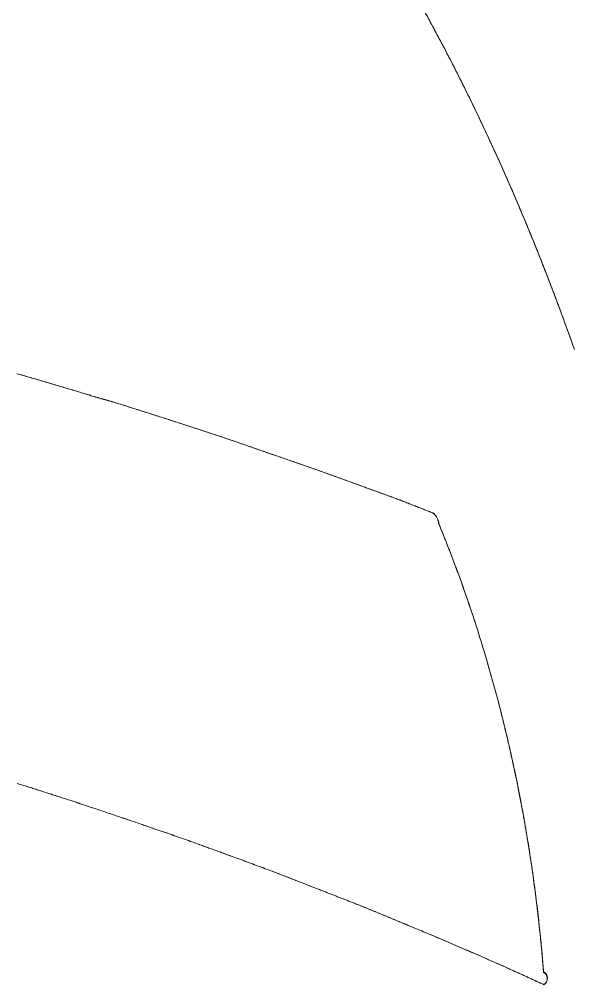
# Model space of a CAD drawing. Header units: millimetres. Extents: x 8533 to 164433, y 5768 to 115327.
# Drawn here: x 57115.1 to 57148.9, y 107804.6 to 107863.5 of the extents above; entities that cross this region are included whole.
import ezdxf

# ---------------------------------------------------------------- set-up
doc = ezdxf.new("R2010")
doc.units = ezdxf.units.MM
doc.header["$LTSCALE"] = 250
doc.layers.add('06_G-ENP_심볼', color=3, linetype='Continuous')
doc.layers.add('G-ENP', color=1, linetype='Continuous')

# ---------------------------------------------------------------- blocks, each defined once
blk = doc.blocks.new('zw$82BC')
at = {"layer": 'G-ENP', "color": 8, "lineweight": 0}
for p, q in [((17.65647, 92.99758), (17.65733, 92.99733)), ((17.81117, 92.62505), (17.81321, 92.62426)), ((17.81329, 92.62423), (17.81125, 92.62502)), ((17.84027, 92.6137), (17.8417, 92.61314))]:
    blk.add_line(p, q, dxfattribs=at)
for centre, radius, start, end in [((16.64005, 92.59819), 1.44214, 28.66005, 30.13234), ((16.63788, 92.59697), 1.44463, 28.60567, 30.07627), ((16.58089, 92.56584), 1.50957, 27.23164, 28.66029), ((16.57861, 92.56464), 1.51215, 27.17884, 28.6059), ((16.51903, 92.534), 1.57914, 25.84475, 27.23187), ((16.51666, 92.53282), 1.5818, 25.79347, 27.17908), ((16.4546, 92.50279), 1.65074, 24.49732, 25.84498), ((16.45214, 92.50163), 1.65346, 24.44749, 25.7937), ((16.38773, 92.47231), 1.72423, 23.18737, 24.49755), ((16.38517, 92.47118), 1.72703, 23.1389, 24.44772), ((16.31854, 92.44266), 1.7995, 21.91293, 23.18759), ((16.3159, 92.44157), 1.80236, 21.86577, 23.13912), ((16.2472, 92.41396), 1.8764, 20.67215, 21.91315), ((16.24448, 92.4129), 1.87932, 20.62621, 21.86598), ((16.17384, 92.38627), 1.95481, 19.46321, 20.67235), ((16.17105, 92.38525), 1.95778, 19.41844, 20.62641), ((16.66199, 89.78723), 3.36063, 73.9102, 73.99226), ((16.66104, 89.78394), 3.36405, 73.90717, 73.98914), ((16.63604, 89.69729), 3.45423, 73.8304, 73.9102), ((16.63504, 89.69382), 3.45785, 73.82745, 73.90717), ((16.60847, 89.60219), 3.55325, 73.75285, 73.8304), ((16.6074, 89.59851), 3.55708, 73.74998, 73.82745), ((16.57912, 89.50146), 3.65817, 73.67755, 73.75285), ((16.57798, 89.49756), 3.66223, 73.67477, 73.74998), ((16.54781, 89.39457), 3.76954, 73.60451, 73.67755), ((16.5466, 89.39044), 3.77386, 73.60181, 73.67477), ((16.51438, 89.28094), 3.888, 73.53372, 73.60451), ((16.51308, 89.27653), 3.89259, 73.53111, 73.60181), ((16.4786, 89.15987), 4.01424, 73.46519, 73.53372), ((16.4772, 89.15518), 4.01914, 73.46266, 73.53111), ((16.44022, 89.03062), 4.14907, 73.39892, 73.46519), ((16.43873, 89.02559), 4.15431, 73.39647, 73.46266), ((16.39898, 88.89229), 4.29342, 73.3349, 73.39892), ((16.39737, 88.8869), 4.29904, 73.33254, 73.39647), ((16.35456, 88.74388), 4.44834, 73.27314, 73.3349), ((16.35282, 88.73809), 4.45437, 73.27087, 73.33254), ((16.30657, 88.58422), 4.61504, 73.21364, 73.27314), ((16.3047, 88.57799), 4.62155, 73.21145, 73.27087), ((16.25461, 88.41197), 4.79496, 73.1564, 73.21364), ((16.25258, 88.40524), 4.80199, 73.1543, 73.21145), ((17.7099, 93.21246), 0.22128, 252.67433, 253.6983), ((17.70765, 93.20479), 0.21328, 252.68502, 253.70816), ((17.45769, 92.32919), 0.6973, 74.10572, 74.17988), ((17.45692, 92.32646), 0.70014, 74.10309, 74.17696), ((17.43493, 92.24926), 0.78041, 74.03935, 74.10574), ((17.43398, 92.24594), 0.78386, 74.03701, 74.10311), ((17.40676, 92.15075), 0.88287, 73.98061, 74.03937), ((17.40557, 92.1466), 0.88719, 73.97855, 74.03702), ((17.37086, 92.02571), 1.01296, 73.92938, 73.98062), ((17.36932, 92.02035), 1.01854, 73.9276, 73.97857), ((17.32337, 91.86088), 1.18449, 73.88556, 73.92939), ((17.32129, 91.85366), 1.19201, 73.88406, 73.92761), ((17.25736, 91.63237), 1.42235, 73.84908, 73.88557), ((17.25437, 91.62205), 1.4331, 73.84786, 73.88407), ((17.15889, 91.29235), 1.77634, 73.8199, 73.84909), ((17.15423, 91.2763), 1.79306, 73.81895, 73.84786), ((16.99544, 90.72905), 2.36287, 73.798, 73.8199), ((16.98717, 90.70056), 2.39254, 73.79732, 73.81895), ((16.66925, 89.60644), 3.53191, 73.78337, 73.798), ((16.65054, 89.54206), 3.59895, 73.78297, 73.79732), ((15.68879, 86.23533), 7.04271, 73.776055, 73.783369), ((15.6121, 85.97171), 7.31726, 73.775923, 73.782962), ((61.58034, 243.94753), 157.21067, 253.7759158, 253.7762424), ((19.56497, 99.55323), 6.82781, 253.776086, 253.783577), ((19.49568, 99.31504), 6.57974, 253.776232, 253.784004), ((18.60376, 96.24826), 3.3859, 253.78356, 253.7986), ((18.58597, 96.18708), 3.32218, 253.78399, 253.79931), ((18.28122, 95.13816), 2.22989, 253.79859, 253.82131), ((18.27322, 95.11063), 2.20122, 253.7993, 253.82231), ((18.11915, 94.57956), 1.64825, 253.82129, 253.85185), ((18.11462, 94.56392), 1.63197, 253.82229, 253.85315), ((18.02143, 94.24205), 1.29688, 253.85183, 253.89043), ((18.01851, 94.23195), 1.28637, 253.85313, 253.89204), ((17.95593, 94.01527), 1.06083, 253.89041, 253.93728), ((17.95389, 94.00819), 1.05346, 253.89201, 253.9392), ((17.63709, 92.90898), 0.09049, 72.51461, 73.75036), ((17.63486, 92.90152), 0.09828, 72.45806, 73.69806), ((16.1668, 88.18673), 5.03633, 72.63946, 72.70239), ((16.16826, 88.19141), 5.03144, 72.63707, 72.70006), ((16.20481, 88.30833), 4.90894, 72.57495, 72.63946), ((16.20621, 88.31277), 4.90428, 72.5725, 72.63707), ((16.24115, 88.42409), 4.7876, 72.50884, 72.57495), ((16.24248, 88.42833), 4.78316, 72.50633, 72.5725), ((16.27592, 88.53443), 4.67191, 72.44115, 72.50884), ((16.2772, 88.53847), 4.66767, 72.43857, 72.50633), ((16.30923, 88.6397), 4.5615, 72.37186, 72.44115), ((16.31045, 88.64356), 4.55745, 72.36922, 72.43857), ((16.34118, 88.74023), 4.45601, 72.30097, 72.37186), ((16.34235, 88.74392), 4.45215, 72.29828, 72.36922), ((16.37184, 88.83633), 4.35515, 72.22849, 72.30097), ((16.37297, 88.83985), 4.35145, 72.22574, 72.29828), ((16.4013, 88.92826), 4.25861, 72.15441, 72.22849), ((16.40239, 88.93163), 4.25507, 72.1516, 72.22574), ((16.42964, 89.01628), 4.16614, 72.07874, 72.15441), ((16.43068, 89.01951), 4.16275, 72.07587, 72.1516), ((16.45692, 89.10062), 4.0775, 72.00147, 72.07874), ((16.45792, 89.10372), 4.07424, 71.99854, 72.07587), ((16.4832, 89.1815), 3.99245, 71.9226, 72.00147), ((16.48417, 89.18447), 3.98933, 71.91961, 71.99854), ((16.50853, 89.25912), 3.9108, 71.84213, 71.9226), ((16.50947, 89.26198), 3.9078, 71.83908, 71.91961), ((16.53298, 89.33367), 3.83235, 71.76006, 71.84213), ((16.53388, 89.33641), 3.82947, 71.75695, 71.83908), ((16.55659, 89.4053), 3.75693, 71.67639, 71.76006), ((16.55746, 89.40793), 3.75415, 71.67322, 71.75695), ((16.5794, 89.47418), 3.68437, 71.59113, 71.67639), ((16.58024, 89.47671), 3.6817, 71.58789, 71.67322), ((16.60146, 89.54046), 3.61452, 71.50426, 71.59113), ((16.60227, 89.5429), 3.61195, 71.50097, 71.58789), ((16.6228, 89.60426), 3.54724, 71.41579, 71.50426), ((16.62359, 89.60661), 3.54476, 71.41244, 71.50097), ((17.66358, 92.69432), 0.28662, 70.86907, 71.758), ((17.66613, 92.70167), 0.27884, 70.85801, 71.74029), ((18.07794, 93.87135), 0.96123, 250.52756, 250.61064), ((18.07942, 93.87554), 0.96567, 250.53087, 250.61355), ((18.12306, 93.99956), 1.09714, 250.61065, 250.68321), ((18.12502, 94.00514), 1.10306, 250.61357, 250.68573), ((18.18432, 94.17432), 1.28233, 250.68323, 250.74513), ((18.18705, 94.18212), 1.29059, 250.68575, 250.74725), ((18.27219, 94.42587), 1.54878, 250.74515, 250.79627), ((18.27623, 94.43747), 1.56106, 250.74726, 250.79797), ((18.4087, 94.8178), 1.9638, 250.79628, 250.8365), ((18.41531, 94.83679), 1.98391, 250.79799, 250.83779), ((18.64954, 95.51081), 2.69747, 250.83651, 250.86573), ((18.66221, 95.54731), 2.7361, 250.83781, 250.86661), ((19.18782, 97.06229), 4.33968, 250.86573, 250.88386), ((19.22127, 97.15875), 4.44178, 250.86662, 250.88432), ((21.46185, 103.6233), 11.2836, 250.883867, 250.890825), ((21.69914, 104.30807), 12.00832, 250.88433, 250.890869), ((11.75366, 75.60225), 18.37156, 70.886564, 70.890831), ((12.29562, 77.16633), 16.71624, 70.886185, 70.890874), ((16.11931, 88.19993), 5.03887, 70.87103, 70.88657), ((16.1632, 88.32652), 4.90489, 70.87023, 70.88619), ((16.81561, 90.20744), 2.91404, 70.84419, 70.87103), ((16.83052, 90.2504), 2.86856, 70.84297, 70.87023), ((17.09977, 91.02548), 2.04805, 70.80604, 70.84419), ((17.1072, 91.04683), 2.02544, 70.80439, 70.84297), ((17.25411, 91.46883), 1.5786, 70.75657, 70.80604), ((17.25854, 91.48154), 1.56514, 70.75449, 70.80439), ((17.35103, 91.74645), 1.28455, 70.6958, 70.75657), ((17.35397, 91.75485), 1.27565, 70.6933, 70.75449), ((17.41751, 91.93626), 1.08343, 70.62375, 70.69579), ((17.41961, 91.94222), 1.07712, 70.62083, 70.69329), ((17.46594, 92.07397), 0.93746, 70.54049, 70.62375), ((17.46751, 92.0784), 0.93276, 70.53715, 70.62083), ((17.50278, 92.17822), 0.82689, 70.44606, 70.54048), ((17.50399, 92.18164), 0.82326, 70.4423, 70.53714), ((17.82898, 93.09696), 0.14804, 250.48595, 251.3556), ((17.83162, 93.10456), 0.15608, 250.52493, 251.39473), ((16.89839, 90.34496), 2.75704, 71.21865, 71.31477), ((16.89831, 90.34474), 2.75727, 71.21505, 71.31116), ((16.89638, 90.33905), 2.76329, 71.12281, 71.21865), ((16.8963, 90.33882), 2.76353, 71.11922, 71.21505), ((16.89426, 90.33285), 2.76984, 71.02725, 71.12281), ((16.89418, 90.33261), 2.77009, 71.02367, 71.11922), ((16.89203, 90.32636), 2.7767, 70.93199, 71.02725), ((16.89194, 90.32611), 2.77696, 70.92842, 71.02367), ((16.88968, 90.31958), 2.78387, 70.83703, 70.93199), ((16.88959, 90.31932), 2.78414, 70.83347, 70.92842), ((16.88723, 90.31251), 2.79135, 70.74237, 70.83703), ((16.88713, 90.31224), 2.79164, 70.73882, 70.83347), ((16.88465, 90.30514), 2.79916, 70.64803, 70.74237), ((16.88455, 90.30486), 2.79946, 70.64449, 70.73882), ((16.88196, 90.29747), 2.80729, 70.55401, 70.64803), ((16.88185, 90.29718), 2.8076, 70.55049, 70.64449), ((16.87914, 90.2895), 2.81575, 70.46032, 70.55401), ((16.87903, 90.28919), 2.81607, 70.45681, 70.55049), ((16.8762, 90.28122), 2.82453, 70.36696, 70.46032), ((16.87609, 90.2809), 2.82487, 70.36346, 70.45681), ((16.87314, 90.27262), 2.83366, 70.27394, 70.36696), ((16.87302, 90.2723), 2.83401, 70.27046, 70.36346), ((16.86994, 90.26372), 2.84312, 70.18128, 70.27394), ((16.86982, 90.26338), 2.84348, 70.1778, 70.27046), ((16.86662, 90.25449), 2.85293, 70.08896, 70.18127), ((16.86649, 90.25414), 2.8533, 70.0855, 70.1778), ((16.86316, 90.24494), 2.86308, 69.99701, 70.08896), ((16.86303, 90.24458), 2.86347, 69.99357, 70.0855), ((16.85957, 90.23507), 2.87359, 69.90543, 69.99701), ((16.85943, 90.23469), 2.87399, 69.902, 69.99357), ((16.85583, 90.22486), 2.88446, 69.81422, 69.90543), ((16.85569, 90.22447), 2.88487, 69.8108, 69.902), ((16.85196, 90.21432), 2.89569, 69.72339, 69.81422), ((16.85181, 90.21392), 2.89612, 69.71999, 69.8108), ((17.93716, 93.1471), 0.23143, 249.32934, 250.21426), ((17.93398, 93.13829), 0.22206, 249.34004, 250.22836), ((12.19416, 76.8356), 17.06156, 70.605341, 70.608988), ((12.61543, 78.03234), 15.79283, 70.605052, 70.608993), ((16.04916, 87.78573), 5.45266, 70.5939, 70.60534), ((16.09403, 87.91314), 5.31758, 70.59331, 70.60505), ((16.77857, 89.85629), 3.25738, 70.5747, 70.59389), ((16.79462, 89.90183), 3.20909, 70.57383, 70.59331), ((17.08791, 90.73348), 2.32724, 70.54779, 70.5747), ((17.0961, 90.75669), 2.30263, 70.54663, 70.57383), ((17.25938, 91.21899), 1.81234, 70.51318, 70.54779), ((17.26435, 91.23304), 1.79744, 70.51173, 70.54663), ((17.36866, 91.5278), 1.48476, 70.47088, 70.51318), ((17.372, 91.53723), 1.47476, 70.46915, 70.51173), ((17.4446, 91.7419), 1.25759, 70.42089, 70.47089), ((17.447, 91.74867), 1.25041, 70.41887, 70.46915), ((17.5006, 91.89935), 1.09048, 70.36319, 70.42089), ((17.50242, 91.90446), 1.08506, 70.36088, 70.41887), ((17.54373, 92.02022), 0.96215, 70.29776, 70.3632), ((17.54516, 92.02422), 0.95791, 70.29515, 70.36088), ((17.57806, 92.11611), 0.8603, 70.22455, 70.29776), ((17.57922, 92.11932), 0.85688, 70.22165, 70.29516), ((17.60613, 92.19416), 0.77735, 70.14353, 70.22456), ((17.60708, 92.19681), 0.77454, 70.14034, 70.22166), ((17.62956, 92.25906), 0.70836, 70.05463, 70.14354), ((17.63037, 92.26128), 0.70599, 70.05114, 70.14034), ((17.64948, 92.31395), 0.64997, 69.95778, 70.05464), ((17.65017, 92.31584), 0.64795, 69.95399, 70.05115), ((17.66667, 92.36106), 0.59982, 69.85289, 69.95779), ((17.66727, 92.3627), 0.59807, 69.8488, 69.954), ((17.68169, 92.402), 0.55621, 69.73989, 69.85291), ((17.68222, 92.40343), 0.55468, 69.73548, 69.84881), ((17.69497, 92.43797), 0.51787, 69.61865, 69.7399), ((17.69543, 92.43923), 0.51652, 69.61393, 69.7355), ((17.70681, 92.46986), 0.48385, 69.48906, 69.61866), ((17.70723, 92.47098), 0.48264, 69.48403, 69.61395), ((18.01984, 93.30617), 0.40912, 249.46772, 249.65828), ((18.02613, 93.32306), 0.42715, 249.47772, 249.6646), ((17.70179, 92.4478), 0.50627, 69.45545, 69.67714), ((17.70116, 92.44611), 0.50808, 69.44754, 69.66843), ((17.68297, 92.39758), 0.55991, 69.25526, 69.45542), ((17.68217, 92.39546), 0.56217, 69.24817, 69.44751), ((17.65898, 92.33424), 0.62763, 69.0769, 69.25524), ((17.65795, 92.33154), 0.63052, 69.07063, 69.24815), ((17.6276, 92.25216), 0.71551, 68.92058, 69.07687), ((17.62623, 92.24861), 0.71932, 68.91515, 69.07061), ((17.58509, 92.1419), 0.83368, 68.7865, 68.92056), ((17.58321, 92.13702), 0.83891, 68.78191, 68.91513), ((17.52473, 91.98639), 1.00049, 68.67482, 68.78649), ((17.52198, 91.97931), 1.00809, 68.67106, 68.78189), ((17.43296, 91.75131), 1.25285, 68.58563, 68.67481), ((17.42859, 91.74013), 1.26485, 68.58272, 68.67105), ((17.27784, 91.35578), 1.67771, 68.51901, 68.58562), ((17.26992, 91.33562), 1.69937, 68.51695, 68.58272), ((16.96197, 90.55313), 2.54028, 68.47499, 68.51901), ((16.94366, 90.50663), 2.59025, 68.47378, 68.51695), ((15.97841, 88.05941), 5.22095, 68.45356, 68.47499), ((15.89951, 87.85946), 5.43591, 68.45319, 68.47378), ((55.41722, 187.94317), 102.16706, 248.453564, 248.4546607), ((39.09814, 146.61183), 57.73068, 248.4531989, 248.4551399), ((19.64812, 97.34832), 4.76657, 248.45467, 248.47821), ((19.58793, 97.19578), 4.60259, 248.45515, 248.47953), ((18.79869, 95.19432), 2.45113, 248.47823, 248.52409), ((18.78269, 95.15371), 2.40749, 248.47955, 248.52624), ((18.50762, 94.45448), 1.6561, 248.52411, 248.59212), ((18.50039, 94.43607), 1.63632, 248.52626, 248.5951), ((18.36118, 94.08097), 1.25491, 248.59214, 248.68211), ((18.3571, 94.07053), 1.24369, 248.59513, 248.68591), ((18.27344, 93.85613), 1.01355, 248.68213, 248.79381), ((18.27083, 93.84943), 1.00636, 248.68594, 248.79842), ((18.21528, 93.70624), 0.85277, 248.79384, 248.92695), ((18.21348, 93.70158), 0.84778, 248.79845, 248.93236), ((17.9016, 92.90144), 0.01148, 5.65061, 52.07386), ((17.90086, 92.90068), 0.01256, 4.75032, 51.23192), ((16.98025, 92.51615), 1.00965, 21.11533, 22.50311), ((16.97954, 92.51586), 1.01042, 21.06416, 22.45017), ((16.96114, 92.50877), 1.03013, 19.77457, 21.11543), ((16.96042, 92.5085), 1.0309, 19.72514, 21.06426), ((16.94179, 92.50181), 1.0507, 18.47977, 19.77469), ((16.94106, 92.50155), 1.05147, 18.43206, 19.72527), ((16.92242, 92.49533), 1.07113, 17.22985, 18.47991), ((16.92169, 92.4951), 1.07189, 17.18379, 18.43219), ((16.90328, 92.48939), 1.09116, 16.02359, 17.23), ((16.90257, 92.48918), 1.0919, 15.97915, 17.18394), ((16.88465, 92.48404), 1.11054, 14.85972, 16.02375), ((16.88397, 92.48385), 1.11126, 14.81685, 15.97931), ((16.86682, 92.4793), 1.129, 13.73692, 14.8599), ((16.86617, 92.47914), 1.12967, 13.69556, 14.81702), ((16.85007, 92.47521), 1.14624, 12.65382, 13.7371), ((16.84947, 92.47506), 1.14686, 12.61392, 13.69574), ((16.83474, 92.47176), 1.16195, 11.60902, 12.65401), ((16.8342, 92.47164), 1.16251, 11.57053, 12.61411), ((16.28164, 88.51589), 4.38619, 72.63674, 72.65886), ((15.88287, 87.2405), 5.72246, 72.6205, 72.63747), ((15.86237, 87.17497), 5.79113, 72.61997, 72.63674), ((17.53517, 92.5192), 0.19121, 72.10097, 72.65706), ((17.53449, 92.51708), 0.19344, 72.08022, 72.63466), ((18.91983, 96.79768), 4.30575, 252.06512, 252.09338), ((18.9252, 96.81428), 4.3232, 252.06623, 252.09439), ((16.82116, 92.46897), 1.17581, 10.60113, 11.60922), ((16.82069, 92.46887), 1.17629, 10.564, 11.57073), ((19.07921, 97.29092), 4.8241, 252.09338, 252.11862), ((19.08593, 97.31174), 4.84598, 252.09439, 252.11951), ((19.28157, 97.91815), 5.48317, 252.11862, 252.14083), ((19.29023, 97.94503), 5.51141, 252.11951, 252.1416), ((19.5472, 98.74255), 6.34931, 252.140829, 252.160013), ((19.55879, 98.77857), 6.38715, 252.141604, 252.160675), ((19.91149, 99.87447), 7.5384, 252.160013, 252.176175), ((19.92782, 99.92524), 7.59173, 252.160674, 252.176723), ((20.44231, 101.52545), 9.27262, 252.176175, 252.189317), ((20.46701, 101.60229), 9.35333, 252.176723, 252.189752), ((21.28834, 104.15882), 12.03855, 252.189317, 252.199442), ((21.32999, 104.28852), 12.17478, 252.189752, 252.199763), ((22.85008, 109.0229), 17.1472, 252.199442, 252.206552), ((22.93485, 109.28699), 17.42457, 252.199763, 252.20676), ((26.70529, 121.0352), 29.76299, 252.206552, 252.210649), ((26.9634, 121.83953), 30.60771, 252.20676, 252.210744), ((51.91918, 199.61746), 112.29124, 252.2106487, 252.2117348), ((55.90187, 212.03042), 125.32747, 252.2107438, 252.211717), ((-1.76612, 32.28958), 63.43791, 72.2098117, 72.2117347), ((-0.69134, 35.63928), 59.92, 72.2096809, 72.2117168), ((10.05532, 69.13074), 24.7466, 72.204881, 72.209811), ((10.22449, 69.65786), 24.193, 72.204637, 72.209681), ((12.919, 78.05267), 15.37635, 72.196944, 72.204881), ((12.98484, 78.25774), 15.16097, 72.196588, 72.204637), ((14.20948, 82.07132), 11.15558, 72.186003, 72.196944), ((14.24426, 82.17958), 11.04187, 72.185534, 72.196588), ((14.94412, 84.35751), 8.75426, 72.172058, 72.186003), ((14.96558, 84.42429), 8.68412, 72.171476, 72.185534), ((15.41861, 85.83292), 7.20442, 72.155111, 72.172058), ((15.43318, 85.87818), 7.15688, 72.154416, 72.171476), ((15.75052, 86.86391), 6.12132, 72.135162, 72.155111), ((15.76105, 86.8966), 6.08698, 72.134355, 72.154416), ((17.39517, 91.96561), 0.76108, 72.00934, 72.1569), ((17.39817, 91.97487), 0.75135, 72.00374, 72.15196), ((16.88342, 90.3927), 2.41515, 71.94743, 71.98755), ((16.88512, 90.39792), 2.40965, 71.94588, 71.98609), ((16.92636, 90.52445), 2.27658, 71.90495, 71.94743), ((16.92788, 90.52911), 2.27168, 71.90331, 71.94588), ((16.96488, 90.64232), 2.15257, 71.8601, 71.90495), ((16.96624, 90.6465), 2.14817, 71.85837, 71.90331), ((16.99961, 90.74833), 2.04102, 71.81289, 71.8601), ((17.00084, 90.7521), 2.03705, 71.81107, 71.85837), ((17.03107, 90.84411), 1.9402, 71.76331, 71.81289), ((17.0322, 90.84753), 1.9366, 71.7614, 71.81107), ((17.05971, 90.93103), 1.84869, 71.71136, 71.76331), ((17.06074, 90.93413), 1.84542, 71.70936, 71.7614), ((17.08588, 91.01019), 1.76531, 71.65704, 71.71136), ((17.08681, 91.01302), 1.76233, 71.65495, 71.70936), ((17.10987, 91.08255), 1.68908, 71.60035, 71.65704), ((17.11073, 91.08514), 1.68635, 71.59818, 71.65495), ((17.13194, 91.14889), 1.61916, 71.5413, 71.60035), ((17.13273, 91.15128), 1.61665, 71.53904, 71.59818), ((17.1523, 91.2099), 1.55484, 71.4799, 71.5413), ((17.15303, 91.2121), 1.55253, 71.47755, 71.53904), ((17.17114, 91.26616), 1.49552, 71.41613, 71.4799), ((17.17182, 91.26818), 1.49338, 71.41369, 71.47755), ((17.18862, 91.31815), 1.44067, 71.35002, 71.41613), ((17.18926, 91.32002), 1.43869, 71.3475, 71.41369), ((17.20488, 91.36631), 1.38984, 71.28157, 71.35002), ((17.20547, 91.36805), 1.388, 71.27895, 71.34749), ((17.22003, 91.41101), 1.34264, 71.21078, 71.28157), ((17.22057, 91.41263), 1.34093, 71.20808, 71.27895), ((17.23417, 91.45259), 1.29872, 71.13768, 71.21078), ((17.23468, 91.45409), 1.29713, 71.13489, 71.20808), ((17.2474, 91.49132), 1.25779, 71.06225, 71.13767), ((17.24788, 91.49272), 1.25631, 71.05938, 71.13488), ((17.2598, 91.52746), 1.21958, 70.98453, 71.06225), ((17.26025, 91.52877), 1.2182, 70.98157, 71.05938), ((17.7114, 92.83759), 0.16619, 250.95756, 251.59487), ((17.71176, 92.83868), 0.16734, 250.98121, 251.62027), ((16.53064, 89.28381), 3.57861, 71.58781, 71.62193), ((16.53477, 89.29625), 3.5655, 71.58647, 71.62071), ((16.63161, 89.58714), 3.25891, 71.55032, 71.58781), ((16.63507, 89.59749), 3.248, 71.54885, 71.58647), ((16.8097, 92.46682), 1.18748, 9.62874, 10.60133), ((16.80931, 92.46675), 1.18787, 9.59292, 10.5642), ((16.71653, 89.84168), 2.99059, 71.50944, 71.55032), ((16.71946, 89.85044), 2.98135, 71.50784, 71.54885), ((16.78908, 90.05861), 2.76184, 71.46515, 71.50944), ((16.7916, 90.06614), 2.7539, 71.46342, 71.50784), ((16.85189, 90.24597), 2.56423, 71.41744, 71.46515), ((16.85409, 90.25251), 2.55734, 71.41558, 71.46343), ((16.90692, 90.40963), 2.39158, 71.36627, 71.41744), ((16.90885, 90.41537), 2.38552, 71.36428, 71.41558), ((16.9556, 90.554), 2.23921, 71.31163, 71.36628), ((16.95732, 90.55909), 2.23384, 71.30951, 71.36429), ((16.99906, 90.68248), 2.10358, 71.25348, 71.31163), ((17.0006, 90.68703), 2.09878, 71.25123, 71.30952), ((17.03816, 90.7977), 1.98191, 71.19179, 71.25348), ((17.03955, 90.80179), 1.97759, 71.1894, 71.25123), ((17.07359, 90.90172), 1.87202, 71.12651, 71.19179), ((17.07486, 90.90543), 1.8681, 71.12399, 71.18941), ((17.1059, 90.99622), 1.77215, 71.05761, 71.12652), ((17.10705, 90.9996), 1.76857, 71.05496, 71.124), ((17.13552, 91.08255), 1.68088, 70.98504, 71.05762), ((17.13659, 91.08565), 1.6776, 70.98225, 71.05496), ((17.16284, 91.1618), 1.59705, 70.90875, 70.98505), ((17.16382, 91.16465), 1.59404, 70.90582, 70.98225), ((17.18813, 91.23489), 1.51971, 70.82868, 70.90876), ((17.18905, 91.23752), 1.51693, 70.8256, 70.90582), ((17.21166, 91.30256), 1.44806, 70.74478, 70.82869), ((17.21251, 91.30501), 1.44548, 70.74156, 70.82561), ((17.23364, 91.36547), 1.38143, 70.65698, 70.74479), ((17.23443, 91.36775), 1.37902, 70.65361, 70.74156), ((17.25423, 91.42414), 1.31925, 70.56521, 70.65699), ((17.25498, 91.42627), 1.31699, 70.56169, 70.65362), ((17.73155, 92.77613), 0.11453, 250.43194, 251.38992), ((17.73122, 92.77518), 0.11352, 250.4665, 251.42436), ((17.37671, 91.71508), 1.00429, 71.42794, 71.52239), ((17.37601, 91.71299), 1.00649, 71.42451, 71.51874), ((17.35697, 91.65634), 1.06626, 71.339, 71.42795), ((17.35618, 91.654), 1.06872, 71.33577, 71.42451), ((17.33466, 91.59028), 1.13598, 71.25554, 71.33901), ((17.33377, 91.58764), 1.13877, 71.25251, 71.33577), ((17.30924, 91.51537), 1.21508, 71.17754, 71.25554), ((17.30822, 91.51237), 1.21826, 71.17471, 71.25252), ((17.28002, 91.42963), 1.30566, 71.10497, 71.17754), ((17.27883, 91.42617), 1.30932, 71.10236, 71.17472), ((17.24606, 91.33043), 1.41052, 71.03784, 71.10497), ((17.24468, 91.3264), 1.41478, 71.03543, 71.10236), ((17.20612, 91.21419), 1.53343, 70.97612, 71.03784), ((17.20449, 91.20944), 1.53846, 70.97391, 71.03543), ((17.15847, 91.07599), 1.67961, 70.91982, 70.97612), ((17.1565, 91.07029), 1.68564, 70.91781, 70.97391), ((16.80072, 92.46529), 1.19659, 8.69047, 9.62895), ((16.80044, 92.46524), 1.19687, 8.6559, 9.59313), ((17.10063, 90.90877), 1.85656, 70.86892, 70.91982), ((17.09822, 90.9018), 1.86393, 70.86712, 70.91781), ((17.02894, 90.70209), 2.07532, 70.82343, 70.86892), ((17.02591, 90.69337), 2.08454, 70.82183, 70.86712), ((16.93773, 90.43983), 2.35298, 70.78335, 70.82343), ((16.93382, 90.4286), 2.36487, 70.78195, 70.82183), ((16.81778, 90.0957), 2.71741, 70.74868, 70.78335), ((16.81254, 90.08068), 2.73333, 70.74748, 70.78195), ((16.65295, 89.62373), 3.21734, 70.71943, 70.74868), ((16.64555, 89.60257), 3.23976, 70.71844, 70.74748), ((16.41222, 88.93558), 3.94639, 70.69562, 70.71943), ((16.40101, 88.90355), 3.98032, 70.69483, 70.71844), ((16.02748, 87.83719), 5.11021, 70.67725, 70.69561), ((16.0085, 87.78305), 5.16758, 70.67667, 70.69483), ((15.31424, 85.8031), 7.26572, 70.664352, 70.677249), ((15.27542, 85.69242), 7.38301, 70.663975, 70.676666), ((13.53826, 80.7418), 12.62957, 70.656942, 70.66435), ((13.41859, 80.40082), 12.99093, 70.656771, 70.663972), ((17.66376, 92.49414), 0.17416, 70.03481, 70.64888), ((17.66321, 92.49259), 0.1758, 70.0114, 70.62616), ((15.71215, 87.11949), 5.89217, 70.022038, 70.043001), ((15.6978, 87.08002), 5.93416, 70.021329, 70.042143), ((15.24227, 85.82697), 7.26745, 70.005058, 70.022036), ((15.22023, 85.76638), 7.33192, 70.004498, 70.021327), ((14.47882, 83.72882), 9.50018, 69.992079, 70.005056), ((14.44079, 83.62435), 9.61136, 69.99167, 70.004496), ((13.02531, 79.73707), 13.74832, 69.983117, 69.992077), ((12.94478, 79.51597), 13.98363, 69.982859, 69.991668), ((9.18682, 69.20055), 24.96226, 69.978184, 69.983116), ((8.91637, 68.4583), 25.75224, 69.978077, 69.982858), ((-29.35848, -36.57642), 137.54338, 69.9772886, 69.9781832), ((-38.97122, -62.95531), 165.61918, 69.9773337, 69.9780766), ((31.1114, 129.35852), 39.0664, 249.977288, 249.980437), ((30.49595, 127.66952), 37.26876, 249.977333, 249.980634), ((23.58872, 108.71204), 17.09214, 249.980436, 249.987631), ((23.46773, 108.37992), 16.73866, 249.980633, 249.98798), ((21.48283, 102.93004), 10.93858, 249.987631, 249.998871), ((21.43295, 102.79305), 10.79279, 249.98798, 249.999372), ((20.49313, 100.21105), 8.04507, 249.998871, 250.014154), ((20.46612, 100.13679), 7.96605, 249.999372, 250.014806), ((19.91889, 98.63212), 6.36496, 250.014155, 250.033473), ((19.90201, 98.58567), 6.31553, 250.014807, 250.034277), ((19.54442, 97.6014), 5.26832, 250.03347, 250.05682), ((19.53289, 97.56965), 5.23454, 250.03428, 250.05777), ((19.28131, 96.87626), 4.49693, 250.05682, 250.08418), ((19.27295, 96.85322), 4.47241, 250.05778, 250.08529), ((19.08661, 96.33887), 3.92535, 250.08418, 250.11554), ((19.08028, 96.3214), 3.90677, 250.08529, 250.1168), ((18.93694, 95.92506), 3.4853, 250.11554, 250.15088), ((18.93199, 95.91138), 3.47076, 250.1168, 250.15229), ((18.81848, 95.59693), 3.13645, 250.15089, 250.19018), ((18.81452, 95.58594), 3.12476, 250.15229, 250.19174), ((18.72256, 95.33064), 2.85341, 250.19019, 250.23342), ((18.71932, 95.32162), 2.84382, 250.19174, 250.23512), ((17.68841, 92.4522), 0.20517, 69.76976, 70.29984), ((17.68953, 92.45529), 0.20188, 69.74913, 70.28198), ((16.55935, 89.40011), 3.4594, 69.67675, 69.70333), ((16.55248, 89.38153), 3.47921, 69.67583, 69.70226), ((16.34465, 88.82042), 4.07757, 69.65419, 69.67675), ((16.33509, 88.79462), 4.10509, 69.65342, 69.67583), ((16.03654, 87.98951), 4.96377, 69.63566, 69.65419), ((16.02234, 87.95126), 5.00457, 69.63504, 69.65342), ((15.55746, 86.69887), 6.34046, 69.621146, 69.635658), ((15.53426, 86.63638), 6.40712, 69.620679, 69.635041), ((14.71129, 84.42099), 8.77042, 69.610652, 69.621146), ((14.66673, 84.30108), 8.89835, 69.610337, 69.62068), ((12.81592, 79.32161), 14.21065, 69.604174, 69.610653), ((12.69796, 79.00429), 14.54919, 69.604009, 69.610337), ((16.79462, 92.46435), 1.20276, 7.78492, 8.69068), ((16.79445, 92.46433), 1.20293, 7.75155, 8.65611), ((4.75023, 57.62879), 37.35442, 69.60171, 69.604175), ((3.90316, 55.35073), 39.78487, 69.601695, 69.60401), ((38.54759, 148.51545), 59.61283, 249.6017101, 249.6032551), ((36.70418, 143.55801), 54.32375, 249.601696, 249.603391), ((23.55461, 108.19353), 16.59369, 249.603255, 249.608807), ((23.40223, 107.78364), 16.15639, 249.603392, 249.609094), ((21.13308, 101.67917), 9.64382, 249.608808, 249.618363), ((21.08113, 101.53936), 9.49467, 249.609094, 249.6188), ((20.14263, 99.01332), 6.79992, 249.618364, 249.63192), ((20.11674, 98.94359), 6.72554, 249.6188, 249.632506), ((19.60428, 97.56325), 5.25313, 249.63192, 249.64947), ((19.58882, 97.52158), 5.2087, 249.63251, 249.65021), ((19.26616, 96.65168), 4.28089, 249.64947, 249.67102), ((19.25591, 96.62401), 4.25138, 249.65021, 249.6719), ((19.03422, 96.02563), 3.61325, 249.67102, 249.69655), ((19.02693, 96.00593), 3.59224, 249.6719, 249.69759), ((18.86532, 95.56911), 3.12648, 249.69655, 249.72607), ((18.85987, 95.55437), 3.11077, 249.69759, 249.72726), ((18.7369, 95.22147), 2.75588, 249.72607, 249.75957), ((18.73268, 95.21003), 2.74369, 249.72726, 249.7609), ((18.63603, 94.94791), 2.46432, 249.75957, 249.79704), ((18.63267, 94.93877), 2.45458, 249.7609, 249.79853), ((17.75008, 92.54066), 0.10078, 68.6598, 69.73451), ((17.74971, 92.53968), 0.10183, 68.61993, 69.69565), ((21.40216, 101.91845), 9.96304, 248.722737, 248.735301), ((21.41311, 101.94659), 9.99324, 248.723227, 248.735753), ((21.7196, 102.73414), 10.83833, 248.735302, 248.746847), ((21.73264, 102.76766), 10.87429, 248.735754, 248.74726), ((22.10033, 103.71303), 11.88865, 248.746847, 248.757369), ((22.1161, 103.75358), 11.93216, 248.747261, 248.757744), ((22.56504, 104.90847), 13.17124, 248.757369, 248.766864), ((22.58448, 104.9585), 13.22491, 248.757744, 248.7672), ((23.14455, 106.39998), 14.77137, 248.766864, 248.775329), ((23.1691, 106.46317), 14.83916, 248.767201, 248.775626), ((23.88687, 108.31137), 16.82185, 248.775329, 248.782761), ((23.91881, 108.39361), 16.91008, 248.775627, 248.78302), ((24.87116, 110.84675), 19.54159, 248.782761, 248.789159), ((24.91438, 110.9581), 19.66104, 248.78302, 248.789379), ((26.23774, 114.36803), 23.31875, 248.789159, 248.794521), ((26.29943, 114.527), 23.48927, 248.789379, 248.794702), ((28.26153, 119.5842), 28.91376, 248.794521, 248.798846), ((28.3566, 119.82925), 29.17661, 248.794702, 248.798988), ((31.56412, 128.09826), 38.04592, 248.798846, 248.802134), ((31.72917, 128.52379), 38.50233, 248.798988, 248.802237), ((16.79182, 92.46396), 1.20559, 6.91074, 7.78514), ((37.91193, 144.4657), 55.60119, 248.802134, 248.804384), ((38.26598, 145.37865), 56.58039, 248.802237, 248.804448), ((55.10012, 188.78955), 103.14105, 248.8043837, 248.8055973), ((56.3355, 191.97538), 106.55802, 248.804448, 248.8056227), ((-35.09486, -43.82168), 146.34466, 68.8049187, 68.8057749), ((-32.80349, -37.91255), 140.00682, 68.8048664, 68.8057614), ((-6.19157, 30.71443), 66.40073, 68.8030302, 68.8049184), ((-5.71019, 31.95576), 65.06933, 68.8029393, 68.8048662), ((2.26836, 52.52884), 43.00331, 68.800112, 68.80303), ((2.47086, 53.05097), 42.4433, 68.799983, 68.802939), ((6.30604, 62.93867), 31.83786, 68.796168, 68.800112), ((6.41686, 63.22437), 31.53142, 68.796, 68.799982), ((17.69241, 92.28831), 0.3569, 68.51814, 68.81725), ((17.69356, 92.29125), 0.35374, 68.5077, 68.80551), ((18.93427, 95.44084), 3.03141, 248.49717, 248.52625), ((18.93775, 95.44969), 3.04092, 248.4983, 248.52729), ((19.03518, 95.69737), 3.30708, 248.52625, 248.55289), ((19.03933, 95.70792), 3.31841, 248.52729, 248.55385), ((19.1562, 96.00544), 3.63807, 248.55289, 248.57711), ((19.16122, 96.01822), 3.65179, 248.55385, 248.57797), ((16.79178, 92.46396), 1.20562, 6.87852, 7.75178), ((19.30409, 96.38236), 4.04296, 248.57711, 248.59889), ((19.31028, 96.39815), 4.05992, 248.57797, 248.59966), ((19.489, 96.85416), 4.5497, 248.59889, 248.61825), ((19.49685, 96.8742), 4.57122, 248.59966, 248.61892), ((19.72696, 97.46194), 5.2024, 248.61825, 248.63516), ((19.73723, 97.48818), 5.23058, 248.61892, 248.63575), ((20.04481, 98.27446), 6.07488, 248.635165, 248.649649), ((20.05883, 98.31033), 6.11339, 248.635752, 248.650145), ((20.49116, 99.41632), 7.30088, 248.649649, 248.661697), ((20.51145, 99.46826), 7.35664, 248.650145, 248.662101), ((21.16408, 101.13887), 9.1502, 248.661697, 248.671306), ((21.19606, 101.22076), 9.23811, 248.662102, 248.671619), ((22.29553, 104.03661), 12.26101, 248.671306, 248.678475), ((22.35322, 104.18439), 12.41964, 248.671619, 248.678696), ((24.59811, 109.93587), 18.59371, 248.678475, 248.6832), ((24.73187, 110.27862), 18.96163, 248.678696, 248.68333), ((31.84785, 128.51438), 38.53662, 248.6832, 248.685479), ((32.43605, 130.02184), 40.15478, 248.68333, 248.685517), ((-103.70384, -218.8983), 334.38406, 68.6852547, 68.6855172), ((5.68429, 61.45462), 33.44631, 68.682686, 68.685309), ((6.09703, 62.51236), 32.3109, 68.68254, 68.685255), ((11.56711, 76.52979), 17.26397, 68.677607, 68.682686), ((11.6792, 76.81701), 16.95566, 68.677368, 68.68254), ((13.61763, 81.78305), 11.6247, 68.670068, 68.677607), ((13.6689, 81.91438), 11.48372, 68.669737, 68.677369), ((14.66095, 84.45488), 8.75639, 68.660064, 68.670068), ((14.69022, 84.52984), 8.67592, 68.65964, 68.669737), ((17.73968, 92.33558), 0.29566, 68.25784, 68.63271), ((17.73924, 92.33447), 0.29685, 68.24236, 68.62135), ((17.43182, 91.56222), 1.12804, 68.16731, 68.28428), ((17.43068, 91.55936), 1.13112, 68.16308, 68.27974), ((17.39873, 91.47963), 1.21701, 68.05898, 68.1673), ((17.39738, 91.47625), 1.22065, 68.05508, 68.16307), ((17.35926, 91.38165), 1.32265, 67.95939, 68.05897), ((17.35764, 91.37762), 1.32699, 67.95583, 68.05508), ((17.31152, 91.26372), 1.44988, 67.86861, 67.95939), ((17.30953, 91.25882), 1.45516, 67.86537, 67.95582), ((17.25277, 91.11926), 1.60582, 67.78669, 67.8686), ((17.2503, 91.11321), 1.61236, 67.78379, 67.86537), ((17.17894, 90.93847), 1.80111, 67.71368, 67.78668), ((17.1758, 90.9308), 1.80939, 67.71111, 67.78378), ((17.08366, 90.70599), 2.05235, 67.64962, 67.71367), ((17.07955, 90.69597), 2.06318, 67.64739, 67.71111), ((16.79274, 92.46407), 1.20466, 6.06657, 6.91097), ((16.79285, 92.46408), 1.20454, 6.03545, 6.87875), ((16.95638, 90.39642), 2.38707, 67.59456, 67.64962), ((16.95077, 90.38279), 2.40181, 67.59267, 67.64739), ((16.77826, 89.96439), 2.85438, 67.5485, 67.59455), ((16.77018, 89.94483), 2.87554, 67.54695, 67.59266), ((16.5121, 89.32028), 3.55131, 67.51148, 67.5485), ((16.49953, 89.28991), 3.58418, 67.51027, 67.54695), ((16.07267, 88.2588), 4.70016, 67.4835, 67.51148), ((16.05055, 88.20542), 4.75793, 67.48262, 67.51027), ((15.2123, 86.18337), 6.94685, 67.464556, 67.483498), ((15.1637, 86.06621), 7.07369, 67.464021, 67.482624), ((12.78177, 80.32581), 13.28866, 67.454649, 67.464557), ((12.60127, 79.89092), 13.75951, 67.454453, 67.464022), ((-38.86771, -44.08844), 147.99788, 67.4537606, 67.4546509), ((-73.606, -127.7648), 238.59855, 67.4539025, 67.4544549), ((24.11918, 107.62893), 16.2748, 247.453764, 247.461868), ((23.8703, 107.02932), 15.62558, 247.453906, 247.462347), ((20.84634, 99.74245), 7.73617, 247.461872, 247.478941), ((20.78929, 99.60491), 7.58727, 247.462351, 247.479755), ((19.83135, 97.2946), 5.08623, 247.47895, 247.50494), ((19.80674, 97.23519), 5.02193, 247.47976, 247.50609), ((18.13355, 93.19465), 0.64865, 247.50207, 247.66167), ((18.13356, 93.19468), 0.64869, 247.50973, 247.66624), ((17.27751, 91.11113), 1.60388, 67.61542, 67.66492), ((17.27552, 91.10631), 1.60909, 67.61364, 67.66299), ((17.22098, 90.97389), 1.7523, 67.56994, 67.61543), ((17.2187, 90.96835), 1.75829, 67.56831, 67.61365), ((17.1555, 90.81526), 1.92391, 67.52837, 67.56995), ((17.15284, 90.80882), 1.93088, 67.52689, 67.56832), ((17.07859, 90.62932), 2.12513, 67.49062, 67.52838), ((17.07544, 90.62171), 2.13337, 67.48928, 67.5269), ((16.98674, 90.40767), 2.36506, 67.45661, 67.49063), ((16.98294, 90.39851), 2.37497, 67.45541, 67.48929), ((16.87482, 90.13805), 2.65698, 67.42627, 67.45662), ((16.87014, 90.12678), 2.66919, 67.4252, 67.45542), ((16.73505, 89.80183), 3.0211, 67.39953, 67.42627), ((16.72912, 89.78757), 3.03654, 67.3986, 67.42521), ((16.55498, 89.36925), 3.48966, 67.37635, 67.39954), ((16.54719, 89.35056), 3.50991, 67.37555, 67.3986), ((16.31343, 88.78963), 4.1176, 67.35669, 67.37636), ((16.30273, 88.76399), 4.14538, 67.35602, 67.37555), ((15.97119, 87.96921), 5.00654, 67.3405, 67.35669), ((15.95553, 87.93168), 5.04721, 67.33996, 67.35602), ((16.79785, 92.46461), 1.19952, 5.25109, 6.06682), ((16.79813, 92.46464), 1.19924, 5.22103, 6.0357), ((15.44668, 86.71283), 6.36801, 67.327775, 67.340504), ((15.42146, 86.65246), 6.43344, 67.327364, 67.339964), ((14.53745, 84.53628), 8.72684, 67.318489, 67.327776), ((14.4901, 84.42296), 8.84966, 67.318208, 67.327365), ((12.56499, 79.81669), 13.84203, 67.312639, 67.31849), ((12.4449, 79.5294), 14.15341, 67.312486, 67.318208), ((4.97899, 61.67053), 33.51003, 67.310224, 67.312638), ((4.24927, 59.92511), 35.40185, 67.3102, 67.312485), ((48.09832, 164.80228), 78.27295, 247.3102221, 247.3112542), ((44.72699, 156.73862), 69.5329, 247.3101984, 247.3113602), ((24.82281, 109.12969), 17.9307, 247.311252, 247.315749), ((24.62722, 108.66179), 17.42356, 247.311358, 247.315985), ((21.79124, 101.87689), 10.06981, 247.315745, 247.323735), ((21.7279, 101.72532), 9.90554, 247.315982, 247.324103), ((17.82032, 92.37412), 0.22926, 66.70759, 67.21918), ((17.81838, 92.36954), 0.23423, 66.69175, 67.20304), ((21.79191, 101.64526), 9.85675, 246.812964, 246.827797), ((21.85403, 101.79033), 10.01457, 246.813634, 246.828232), ((24.61002, 108.22923), 17.01848, 246.827799, 246.836382), ((24.79819, 108.66894), 17.49677, 246.828234, 246.836583), ((42.69405, 150.49652), 62.99191, 246.8363842, 246.8387012), ((45.49642, 157.04681), 70.11649, 246.8365845, 246.8386661), ((3.44873, 58.75924), 36.78747, 66.834738, 66.838703), ((4.26227, 60.66073), 34.71925, 66.834467, 66.838668), ((12.33231, 79.52095), 14.20503, 66.82448, 66.83474), ((12.4584, 79.81555), 13.88457, 66.823972, 66.834469), ((14.46293, 84.49792), 8.79117, 66.807915, 66.824481), ((14.51181, 84.61207), 8.667, 66.80717, 66.823974), ((15.42022, 86.73231), 6.36035, 66.785032, 66.807916), ((15.44599, 86.79243), 6.29494, 66.78405, 66.807171), ((15.9643, 88.00082), 4.98008, 66.75582, 66.78503), ((15.98019, 88.03783), 4.9398, 66.7546, 66.78405), ((16.31531, 88.81806), 4.09065, 66.72028, 66.75582), ((16.32608, 88.8431), 4.06339, 66.71883, 66.75461), ((16.56061, 89.38819), 3.46999, 66.67841, 66.72028), ((16.56839, 89.40625), 3.45032, 66.67671, 66.71883), ((16.74176, 89.80837), 3.01243, 66.63019, 66.67841), ((16.74764, 89.82199), 2.99759, 66.62826, 66.67671), ((16.88104, 90.1307), 2.66129, 66.57563, 66.63019), ((16.88565, 90.14134), 2.64969, 66.57346, 66.62826), ((16.99151, 90.38568), 2.38341, 66.51474, 66.57563), ((16.99521, 90.39421), 2.37411, 66.51233, 66.57346), ((17.08128, 90.5923), 2.15813, 66.4475, 66.51474), ((17.08433, 90.59929), 2.1505, 66.44486, 66.51233), ((17.15571, 90.76303), 1.97188, 66.37394, 66.4475), ((17.15826, 90.76886), 1.96551, 66.37105, 66.44486), ((17.21842, 90.9064), 1.81539, 66.29405, 66.37394), ((17.22059, 90.91134), 1.81, 66.29093, 66.37105), ((17.27201, 91.02843), 1.68211, 66.20784, 66.29405), ((17.27387, 91.03266), 1.6775, 66.20448, 66.29092), ((18.13139, 92.9767), 0.44728, 246.15891, 246.3801), ((18.12075, 92.95245), 0.42079, 246.16324, 246.39125), ((16.80763, 92.4655), 1.1897, 4.46299, 5.25135), ((16.8081, 92.46554), 1.18923, 4.43393, 5.22129), ((18.2771, 93.31169), 0.81258, 246.43055, 246.51099), ((18.28087, 93.32035), 0.82202, 246.43402, 246.51353), ((18.42084, 93.64243), 1.1732, 246.511, 246.56662), ((18.42879, 93.66074), 1.19317, 246.51354, 246.56823), ((18.79885, 94.51458), 2.12375, 246.56664, 246.59731), ((18.82545, 94.57598), 2.19066, 246.56824, 246.59797), ((22.56813, 103.22374), 11.61358, 246.597323, 246.602922), ((23.5025, 105.38297), 13.96631, 246.597987, 246.602643), ((16.64125, 89.52562), 3.31178, 66.58333, 66.60294), ((16.70205, 89.66607), 3.15873, 66.58211, 66.60266), ((17.38423, 91.24116), 1.44226, 66.53841, 66.58335), ((17.39618, 91.26874), 1.4122, 66.53623, 66.58212), ((17.59256, 91.72117), 0.91899, 66.46803, 66.53843), ((17.5975, 91.73254), 0.90659, 66.46489, 66.53625), ((17.69086, 91.9469), 0.67278, 66.37205, 66.46805), ((17.69355, 91.95307), 0.66605, 66.36795, 66.46491), ((17.74823, 92.07804), 0.52965, 66.25034, 66.37207), ((17.74992, 92.0819), 0.52544, 66.24527, 66.36796), ((17.78591, 92.16369), 0.43608, 66.10277, 66.25036), ((17.78708, 92.16633), 0.43319, 66.09673, 66.24529), ((17.81263, 92.22398), 0.37013, 65.9292, 66.10279), ((17.81348, 92.2259), 0.36803, 65.92218, 66.09674), ((17.83261, 92.2687), 0.32115, 65.7295, 65.92921), ((17.83326, 92.27016), 0.31955, 65.72149, 65.92219), ((17.84814, 92.30317), 0.28334, 65.50354, 65.72951), ((17.84866, 92.30431), 0.28209, 65.49455, 65.72151), ((17.86061, 92.33051), 0.25329, 65.2512, 65.50356), ((17.86103, 92.33143), 0.25228, 65.24121, 65.49456), ((17.87084, 92.35272), 0.22883, 64.97235, 65.25121), ((17.87119, 92.35348), 0.228, 64.96137, 65.24123), ((17.87943, 92.3711), 0.20855, 64.66689, 64.97237), ((17.87972, 92.37173), 0.20786, 64.65491, 64.96138), ((17.88674, 92.38654), 0.19147, 64.33471, 64.6669), ((17.88699, 92.38708), 0.19088, 64.32172, 64.65492), ((17.98815, 92.59813), 0.04317, 244.63746, 246.43373), ((17.98827, 92.59837), 0.04344, 244.69435, 246.49957), ((17.638, 91.80633), 0.82259, 66.02294, 66.12832), ((17.63745, 91.80511), 0.82394, 66.01908, 66.12428), ((17.6224, 91.77127), 0.86097, 65.92261, 66.02292), ((17.62177, 91.76985), 0.86252, 65.91895, 66.01906), ((17.60425, 91.73065), 0.90546, 65.82754, 65.92259), ((17.60351, 91.729), 0.90727, 65.82407, 65.91893), ((17.58303, 91.68336), 0.9573, 65.73788, 65.82752), ((17.58216, 91.68144), 0.9594, 65.73462, 65.82406), ((17.55806, 91.62797), 1.01806, 65.6538, 65.73787), ((17.55704, 91.62571), 1.02054, 65.65075, 65.73461), ((17.52846, 91.56257), 1.08984, 65.57542, 65.65378), ((17.52725, 91.55988), 1.09279, 65.57259, 65.65073), ((17.49306, 91.4846), 1.17547, 65.50289, 65.57541), ((17.49159, 91.48139), 1.179, 65.50028, 65.57258), ((17.4502, 91.39054), 1.27883, 65.43631, 65.50288), ((17.44842, 91.38664), 1.28312, 65.43393, 65.50027), ((17.39757, 91.2754), 1.40544, 65.3758, 65.4363), ((17.39536, 91.27058), 1.41074, 65.37365, 65.43392), ((17.33177, 91.13184), 1.56336, 65.32143, 65.37579), ((17.32898, 91.12577), 1.57004, 65.31951, 65.37364), ((17.99092, 92.55296), 0.00583, 301.96564, 61.31048), ((17.9911, 92.5527), 0.00547, 301.49712, 60.81263), ((17.24761, 90.94869), 1.76492, 65.27328, 65.32142), ((17.244, 90.94084), 1.77356, 65.27159, 65.3195), ((17.13677, 90.708), 2.0299, 65.23141, 65.27327), ((17.13193, 90.6975), 2.04146, 65.22996, 65.27159), ((16.98498, 90.37903), 2.3922, 65.19586, 65.23141), ((16.9782, 90.36433), 2.40839, 65.19465, 65.22996), ((16.76561, 89.90435), 2.91512, 65.16666, 65.19586), ((16.75547, 89.88243), 2.93927, 65.16569, 65.19465), ((16.42251, 89.16295), 3.73206, 65.14382, 65.16666), ((16.40585, 89.12697), 3.77171, 65.14309, 65.16569), ((15.81356, 87.84845), 5.18076, 65.12734, 65.14382), ((15.78143, 87.77912), 5.25717, 65.12685, 65.14309), ((14.44396, 84.8942), 8.43704, 65.117201, 65.127344), ((14.35857, 84.71007), 8.64001, 65.116944, 65.126849)]:
    blk.add_arc(centre, radius, start, end, dxfattribs=at)

msp = doc.modelspace()

# ---------------------------------------------------------------- block references
at = {"layer": '06_G-ENP_심볼', "color": 0, "xscale": 79.36842069133647, "yscale": 79.36842069133647, "zscale": 79.36842069133647}
msp.add_blockref('zw$82BC', (55718.946, 100459.202, -0.324), dxfattribs=at)

doc.saveas('drawing.dxf')
